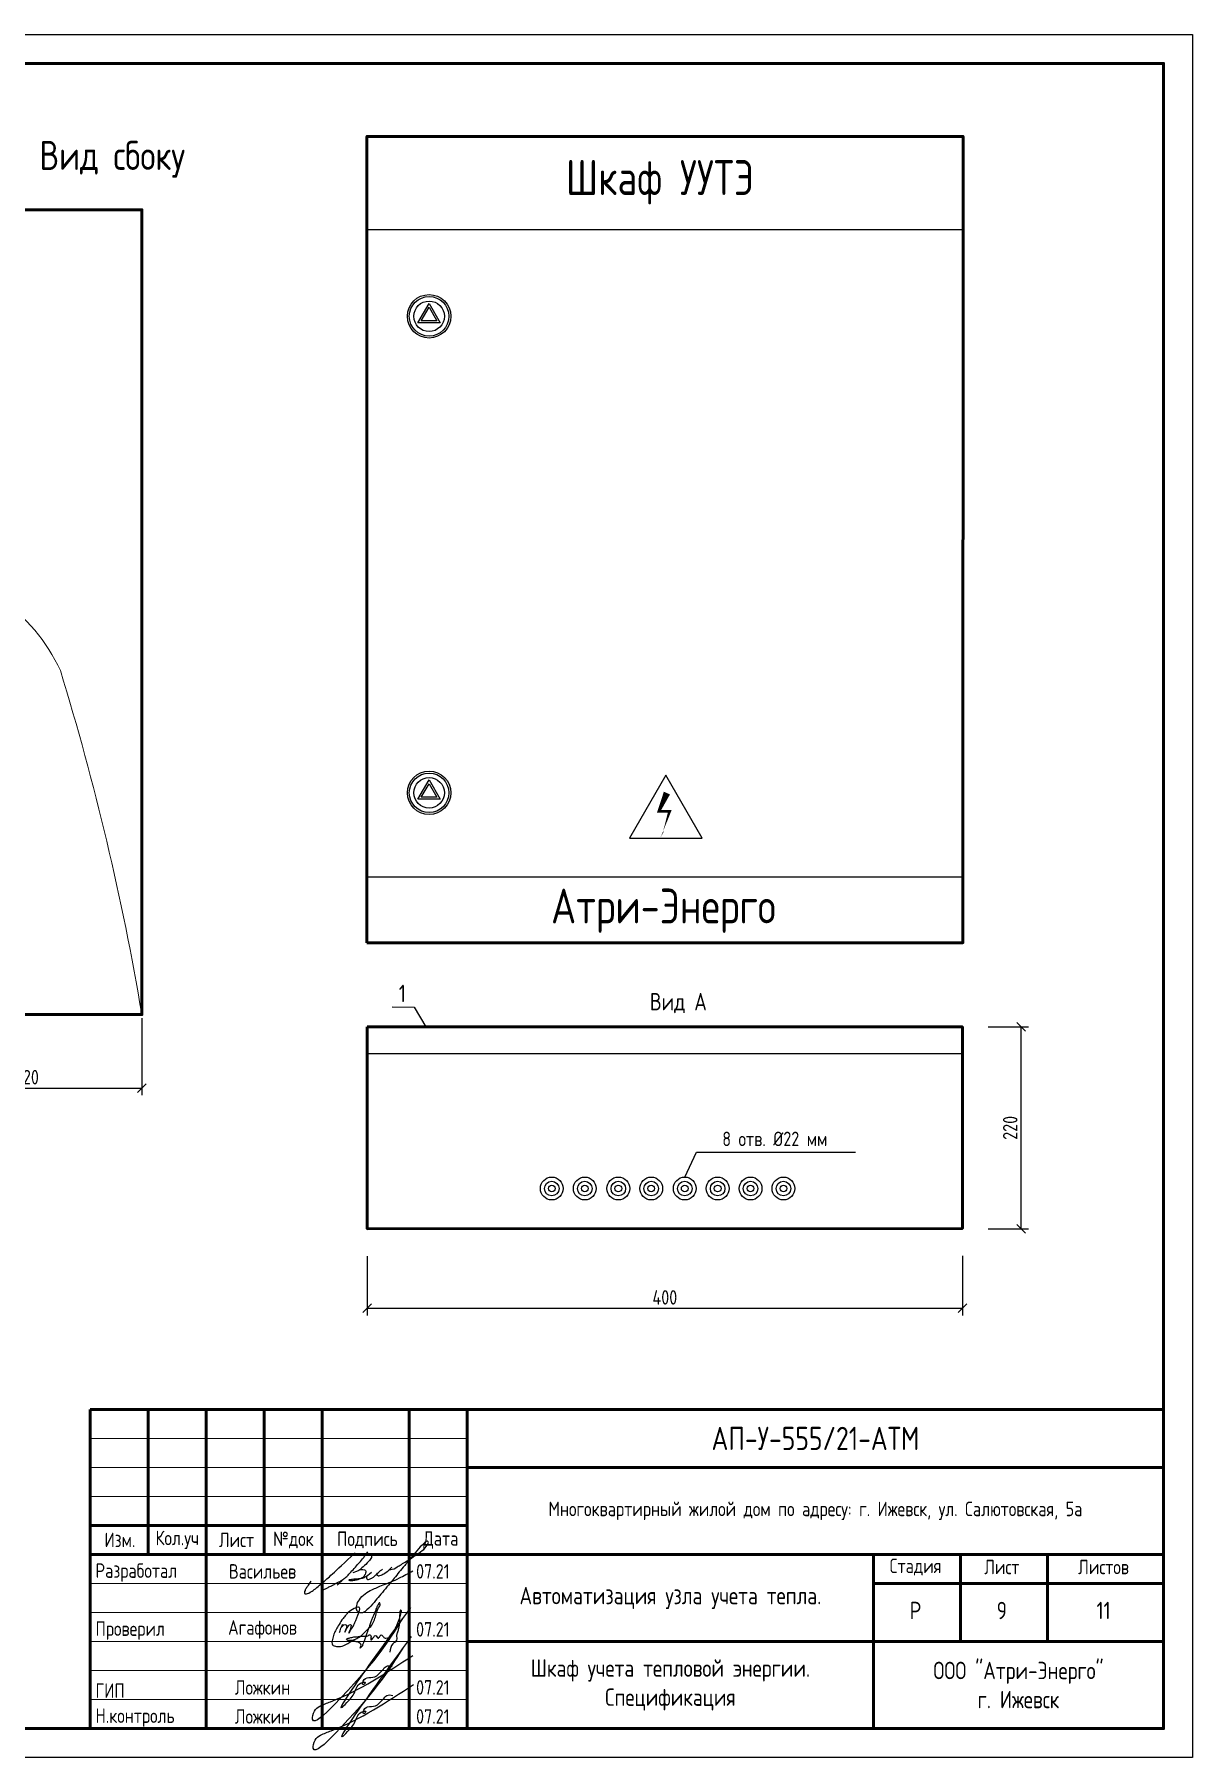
# Model space of a CAD drawing. Header units: millimetres. Extents: x -24312 to 142424, y -11214 to -5274.
# Drawn here: x 133419 to 137411, y -11214 to -5275 of the extents above; entities that cross this region are included whole.
import ezdxf
from ezdxf.enums import TextEntityAlignment as Align

# ---------------------------------------------------------------- set-up
doc = ezdxf.new("R2010")
doc.units = ezdxf.units.MM
doc.linetypes.add('K5LT_BASIC', pattern=[0])
doc.layers.get('0').update_dxf_attribs({"color": 250})
doc.layers.add('0_Ном._пера__1', color=7, linetype='Continuous', lineweight=5)
doc.layers.add('0_Ном._пера__4', color=7, linetype='Continuous', lineweight=50)
doc.styles.add('ГОСТ 2.304', font='')
doc.styles.add('ГостА', font='', dxfattribs={"height": 50})
doc.styles.add('РАЗМЕР', font='simplex.shx', dxfattribs={"width": 0.8, "height": 45})
doc.styles.get('ГОСТ 2.304').set_extended_font_data('GOST 2.304 type A')
doc.styles.get('ГостА').set_extended_font_data('GOST type A')
doc.dimstyles.new('1х20', dxfattribs={"dimscale": 20, "dimtxt": 45, "dimasz": 1.5, "dimexe": 1.25, "dimexo": 0.625, "dimtad": 1, "dimdec": 0, "dimrnd": 5, "dimtxsty": 'РАЗМЕР', "dimblk": 'OBLIQUE', "dimcen": 1.5, "dimclrd": 256, "dimclre": 256, "dimclrt": 256, "dimadec": 0, "dimazin": 0, "dimtfac": 1, "dimtdec": 0, "dimtmove": 0, "dimatfit": 3, "dimfxl": 1.25, "dimlwd": -1, "dimarcsym": 0})

# ---------------------------------------------------------------- blocks, each defined once
blk = doc.blocks.new('A$C4EB2491E')
at = {"ltscale": 0.3}
for points, degree in [([(361.5, 183.4), (381.3, 185), (389.7, 193.7), (434.5, 217.9), (480.1, 249.9), (509.4, 268.7), (528.9, 296), (527, 304.4), (518, 306.4), (483.9, 271.2), (458.1, 240.3), (424.4, 199.1), (403.8, 174.8), (381.3, 144.9), (364.7, 126.9), (338.2, 94), (313.1, 65.6), (291.8, 38.8), (256.2, 0.2), (235.9, -2), (219.5, 9.4), (221, 31.2), (230.9, 55.2), (258.2, 82.9), (287.4, 99), (310.2, 107.5), (332.2, 118.7), (371.4, 132), (398.9, 145.6), (441, 167.4), (461.8, 179)], 3), ([(27.1, 135.1), (9.8, 108.2), (0.4, 94), (-1.3, 80.9), (6.8, 79.5), (27.9, 87.6), (74.6, 124.3), (122.7, 168.5), (215.6, 255.7)], 3), ([(74.6, 124.3), (72.2, 108.6), (72.4, 98.1), (76.1, 96.1), (89.5, 102), (100.2, 108.1), (115.8, 115.4), (130.9, 123.4), (140.4, 128.8), (153.1, 134.6), (165.8, 143.2), (180.7, 154.9), (191.4, 166.4), (212.4, 189.3), (230.2, 210.9), (245.8, 226.5), (261.4, 248.7), (269.4, 259.9)], 3), ([(258.3, 244.4), (279.4, 253.3), (286.7, 246.5), (285.7, 236.5), (284.3, 234.1), (269.6, 212.7), (240.6, 188), (237.7, 184.6), (233.8, 180.9), (205.5, 169.7)], 3), ([(237.7, 184.6), (256.2, 184.1), (261.1, 181.2), (262.3, 174.3), (259.1, 163.6), (248.7, 149.5), (235.5, 142.7), (206.2, 136.1), (192.6, 134.9), (187.2, 140), (194.5, 142.7), (205.3, 144.1), (214.3, 144.4), (231.4, 145.4), (245.7, 147.3), (260.4, 151), (285.7, 173.4)], 3), ([(264.3, 156.1), (261.1, 142.7), (272.8, 141.2), (287.4, 146.8), (295, 153.4), (312, 169), (324, 179.9), (332.5, 185.3), (332.6, 185.6)], 3), ([(307.2, 164.5), (310.6, 157.3), (316, 157.3), (325.7, 160.2), (340.4, 167.6), (357.9, 178.5), (371.6, 193.9)], 3), ([(165.8, 143.2), (139.5, 117.4)], 1)]:
    blk.add_open_spline(points, degree=degree, dxfattribs=at)
blk = doc.blocks.new('A$C0EED4A08')
at = {"lineweight": -2}
blk.add_open_spline([(20.7, 61.2), (21.7, 64.7), (23.4, 71.3), (32.8, 94.2), (24.5, 74.4), (32, 84), (36.5, 87.6), (43.7, 84.6), (42.1, 76.2), (40, 71.5), (35.2, 58.6), (40.1, 68.6), (41.9, 72.9), (45.2, 77.8), (48.5, 81.4), (50.9, 86.6), (59.3, 86), (55.6, 79.5), (55.4, 74.5), (52.8, 68.5), (51.8, 64), (48, 55.7), (54.5, 70.4), (59.7, 74.5), (64.6, 83.8), (72.5, 102.5), (95.3, 150.3), (62.6, 134.7), (50, 127.5), (39.9, 115.2), (29.1, 103.7), (19.8, 87.5), (9.7, 71.6), (2.3, 55.7), (-2.1, 40.8), (-5.4, 21.3), (15, 16.1), (36.5, 18.9), (59.8, 37.2), (88.3, 47.9), (105.1, 69.4), (127.4, 87), (133.6, 115.2), (140.2, 136.7), (150.7, 149.9), (145.6, 155.7), (141.5, 147.9), (138.2, 143.1), (134.1, 133.3), (131, 120.9), (123.3, 108.6), (118.7, 94.1), (113.6, 81.6), (109.9, 69.5), (105.8, 57.7), (100.9, 47), (98.7, 35.8), (93.4, 26.3), (92.6, 18.9), (82.4, 8.9), (91.8, 24.9), (78.5, 31), (67.6, 34.1), (56.4, 38.1), (47.5, 34.5), (39.3, 42), (50, 43.8), (55.7, 45.7), (62.2, 46.5), (68.8, 48.5), (76.6, 47.1), (84, 50.5), (92.3, 49.4), (99.6, 50.2), (107.9, 48.5), (114.2, 56.5), (120.1, 50.1), (118.9, 44.9), (117.9, 33.5), (126.9, 45.4), (132.3, 54.2), (136.9, 47.7), (141.6, 41), (146.3, 48.9), (152, 56.8), (157.2, 46), (170.6, 40.8), (188.8, 54.4), (195.8, 75.5), (206.7, 97.8), (210.2, 112.3), (216.6, 130.9), (210.3, 131.2), (208.9, 126.4), (209.7, 121.1), (208.4, 112.7), (208, 103.5), (208.5, 90), (205.7, 76.5), (202.8, 62.8), (197.5, 51.3), (203, 35.6), (181.6, 25), (179.5, 9.6), (178.2, 0)], degree=3, knots=[0, 0, 0, 0, 14.167194, 26.890754, 35.314392, 41.71436, 48.403337, 54.150711, 59.523492, 69.993822, 76.883495, 83.397454, 89.57598, 94.081517, 100.137054, 104.648788, 110.534043, 115.493961, 121.373327, 126.797914, 133.938197, 137.532955, 146.786799, 157.755729, 165.260393, 175.818679, 226.056962, 240.336611, 262.561771, 272.876484, 287.353537, 309.903384, 328.55104, 344.088105, 361.577216, 378.236769, 391.917028, 414.769459, 443.718804, 478.129909, 503.813264, 524.041038, 561.991008, 582.758455, 598.428883, 599.36325, 603.50078, 615.547993, 623.086606, 633.715246, 654.209645, 665.828887, 679.140989, 694.626301, 703.84956, 716.745925, 729.559612, 738.298125, 747.961274, 755.137825, 764.222563, 777.339173, 788.965562, 801.29066, 810.743379, 816.064539, 824.798882, 830.543276, 836.595448, 843.748837, 851.271103, 859.282141, 867.178556, 875.723493, 881.563983, 891.725366, 896.369877, 902.244552, 908.638358, 920.616836, 927.949916, 933.945368, 939.689414, 948.004643, 954.238626, 963.410453, 972.22617, 996.743911, 1017.877019, 1041.418789, 1065.997666, 1077.036801, 1078.444202, 1082.718227, 1088.858229, 1095.371672, 1107.7691, 1116.500316, 1135.9592, 1148.681173, 1158.604198, 1173.41822, 1190.005644, 1217.589276, 1217.589276, 1217.589276, 1217.589276], dxfattribs=at)
blk = doc.blocks.new('A$C34D362C5')
at = {"ltscale": 10}
for points, knots in [([(217.5, 299.5), (168.8, 221.7), (108.8, 126), (-98.7, -78.1), (-88.4, -15.6), (-62.3, 2.2), (60.8, 46.3), (163.3, 113.7), (254.5, 173.8)], [0, 0, 0, 0, 378.961016, 466.592226, 495.418146, 520.544535, 560.396751, 886.010372, 886.010372, 886.010372, 886.010372]), ([(246.3, 339.2), (98.6, 135.3), (-65.7, -91.6), (58.6, 45.2), (62.1, 78.5), (95.3, 83.3), (79.2, 67.2), (82.6, 94), (103.8, 99.1), (127.8, 97.9), (139.8, 113.9), (151.4, 123.6), (161.9, 140.1), (175.7, 137.5), (182.9, 136.2)], [0, 0, 0, 0, 394.18074, 438.533546, 481.486652, 491.046134, 501.356163, 513.672121, 536.487376, 564.707433, 579.283425, 593.152603, 611.287332, 631.336975, 631.336975, 631.336975, 631.336975])]:
    blk.add_open_spline(points, degree=3, knots=knots, dxfattribs=at)
blk = doc.blocks.new('_Oblique')
at = {"color": 0, "linetype": 'ByBlock', "lineweight": -2}
blk.add_line((-0.5, -0.5), (0.5, 0.5), dxfattribs=at)
blk = doc.blocks.new('*D230')
at = {"lineweight": -2, "ltscale": 0.3, "transparency": 16777216}
for p, q in [((134566.3, -9485.2), (134566.3, -9690.3)), ((136617.9, -9484), (136617.9, -9690.3))]:
    blk.add_line(p, q, dxfattribs=at)
at = {"ltscale": 0.3, "transparency": 16777216}
blk.add_line((134566.3, -9665.3), (136617.9, -9665.3), dxfattribs=at)
at = {"layer": 'Defpoints', "color": 0, "ltscale": 0.3, "transparency": 16777216}
for p in [(134566.3, -9472.7), (136617.9, -9471.5), (136617.9, -9665.3)]:
    blk.add_point(p, dxfattribs=at)
at = {"ltscale": 0.3, "transparency": 16777216, "xscale": 30, "yscale": 30, "zscale": 30, "rotation": 180}
blk.add_blockref('_Oblique', (134566.3, -9665.3), dxfattribs=at)
at = {"ltscale": 0.3, "transparency": 16777216, "xscale": 30, "yscale": 30, "zscale": 30}
blk.add_blockref('_Oblique', (136617.9, -9665.3), dxfattribs=at)
at = {"ltscale": 0.3, "transparency": 16777216, "insert": (135592.1, -9627.8), "char_height": 50, "attachment_point": 5, "style": 'ГостА'}
blk.add_mtext('400', dxfattribs=at)
blk = doc.blocks.new('*D231')
at = {"lineweight": -2, "ltscale": 0.3, "transparency": 16777216}
for p, q in [((136706.3, -8695.7), (136845.2, -8695.7)), ((136706.3, -9391.4), (136845.2, -9391.4))]:
    blk.add_line(p, q, dxfattribs=at)
at = {"ltscale": 0.3, "transparency": 16777216}
blk.add_line((136820.2, -9391.4), (136820.2, -8695.7), dxfattribs=at)
at = {"layer": 'Defpoints', "color": 0, "ltscale": 0.3, "transparency": 16777216}
for p in [(136693.8, -8695.7), (136820.2, -8695.7), (136693.8, -9391.4)]:
    blk.add_point(p, dxfattribs=at)
at = {"ltscale": 0.3, "transparency": 16777216, "xscale": 30, "yscale": 30, "zscale": 30}
for p, rotation in [((136820.2, -8695.7), 90), ((136820.2, -9391.4), 270)]:
    blk.add_blockref('_Oblique', p, dxfattribs=dict(at, rotation=rotation))
at = {"ltscale": 0.3, "transparency": 16777216, "insert": (136782.7, -9043.5), "char_height": 50, "attachment_point": 5, "rotation": 90, "style": 'ГостА'}
blk.add_mtext('220', dxfattribs=at)
blk = doc.blocks.new('*D234')
at = {"lineweight": -2, "ltscale": 0.3, "transparency": 16777216}
for p, q in [((132996.9, -8665.9), (132996.9, -8931.3)), ((133789.1, -8665.9), (133789.1, -8931.3))]:
    blk.add_line(p, q, dxfattribs=at)
at = {"ltscale": 0.3, "transparency": 16777216}
blk.add_line((132996.9, -8906.3), (133789.1, -8906.3), dxfattribs=at)
at = {"layer": 'Defpoints', "color": 0, "ltscale": 0.3, "transparency": 16777216}
for p in [(132996.9, -8653.4), (133789.1, -8653.4), (133789.1, -8906.3)]:
    blk.add_point(p, dxfattribs=at)
at = {"ltscale": 0.3, "transparency": 16777216, "xscale": 30, "yscale": 30, "zscale": 30, "rotation": 180}
blk.add_blockref('_Oblique', (132996.9, -8906.3), dxfattribs=at)
at = {"ltscale": 0.3, "transparency": 16777216, "xscale": 30, "yscale": 30, "zscale": 30}
blk.add_blockref('_Oblique', (133789.1, -8906.3), dxfattribs=at)
at = {"ltscale": 0.3, "transparency": 16777216, "insert": (133393, -8868.8), "char_height": 50, "attachment_point": 5, "style": 'ГостА'}
blk.add_mtext('220', dxfattribs=at)

msp = doc.modelspace()

# ---------------------------------------------------------------- linework, layer by layer
at = {"color": 5}
for p, q in [((134564.674, -5947.198), (136620.094, -5947.43)), ((134564.421, -8177.96), (136619.841, -8178.192))]:
    msp.add_line(p, q, dxfattribs=at)
for p, q in [((134740.65, -6268.857), (134779.322, -6201.874)), ((134752.252, -6262.159), (134779.322, -6215.271)), ((134779.322, -6201.874), (134817.995, -6268.857)), ((134779.322, -6215.271), (134806.393, -6262.159)), ((134817.995, -6268.857), (134740.65, -6268.857)), ((134806.393, -6262.159), (134752.252, -6262.159)), ((134740.65, -7911.041), (134779.322, -7844.059)), ((134752.252, -7904.343), (134779.322, -7857.455)), ((134779.322, -7844.059), (134817.995, -7911.041)), ((134779.322, -7857.455), (134806.393, -7904.343)), ((134817.995, -7911.041), (134740.65, -7911.041)), ((134806.393, -7904.343), (134752.252, -7904.343)), ((134566.258, -8786.795), (136613.794, -8786.795))]:
    msp.add_line(p, q)
at = {"color": 7, "linetype": 'Continuous'}
for p, q in [((135595.446, -7827.498), (135469.76, -8045.192)), ((135721.131, -8045.192), (135595.446, -7827.498)), ((135469.76, -8045.192), (135721.131, -8045.192))]:
    msp.add_line(p, q, dxfattribs=at)
at = {"linetype": 'Continuous', "ltscale": 0.7}
for p, q in [((134651.819, -8626.8), (134728.252, -8627.226)), ((134769.496, -8695.663), (134728.467, -8627.227))]:
    msp.add_line(p, q, dxfattribs=at)
at = {"ltscale": 0.3}
for p, q in [((135660.679, -9213.162), (135700.677, -9126.736)), ((135700.677, -9126.736), (136249.508, -9126.736))]:
    msp.add_line(p, q, dxfattribs=at)
msp.add_lwpolyline([(129012.232, -5275.166), (137411.151, -5275.166), (137411.151, -11213.68), (129012.232, -11213.68)], close=True)
at = {"lineweight": 50}
msp.add_lwpolyline([(129412.232, -5375.166), (137311.151, -5375.166), (137311.151, -11113.68), (129412.232, -11113.68)], close=True, dxfattribs=at)
at = {"linetype": 'K5LT_BASIC', "lineweight": 53}
msp.add_lwpolyline([(134564.396, -8405.369), (134564.71, -5626.401), (136620.13, -5626.634), (136619.816, -8405.602), (134564.396, -8405.369)], dxfattribs=at)
for points in [[(132996.859, -5879.391), (133789.145, -5879.391), (133789.145, -8653.395), (132996.859, -8653.395)], [(134566.258, -8695.663), (136617.888, -8695.663), (136617.92, -9390.182), (134566.258, -9391.356)]]:
    msp.add_lwpolyline(points, close=True, dxfattribs=at)
msp.add_lwpolyline([(135587.197, -8025.309, 0, 19.2, 0), (135595.169, -7993.451, 3.84, 9.6, 0), (135608.456, -7952.965, 9.6, 9.6, 0), (135571.253, -7952.965, 9.6, 23.04, 0), (135599.155, -7889.7, 23.04, 23.04, 0)], format="xyseb")
for centre, radius in [((134779.322, -6246.53), 74.889), ((134779.322, -6246.53), 68.191), ((134779.322, -6246.53), 52.561), ((134779.322, -7888.714), 74.889), ((134779.322, -7888.714), 68.191), ((134779.322, -7888.714), 52.561), ((135202.26, -9252.541), 39.379), ((135202.26, -9252.541), 25.157), ((135202.26, -9252.541), 11.598), ((135316.104, -9252.541), 39.379), ((135316.104, -9252.541), 25.157), ((135316.104, -9252.541), 11.598), ((135431.679, -9252.541), 39.379), ((135431.679, -9252.541), 25.157), ((135431.679, -9252.541), 11.598), ((135545.103, -9252.541), 39.379), ((135545.103, -9252.541), 25.157), ((135545.103, -9252.541), 11.598), ((135660.679, -9252.541), 39.379), ((135660.679, -9252.541), 25.157), ((135660.679, -9252.541), 11.598), ((135774.103, -9252.541), 39.379), ((135774.103, -9252.541), 25.157), ((135774.103, -9252.541), 11.598), ((135887.527, -9252.541), 39.379), ((135887.527, -9252.541), 25.157), ((135887.527, -9252.541), 11.598), ((136000.951, -9252.541), 39.379), ((136000.951, -9252.541), 25.157), ((136000.951, -9252.541), 11.598)]:
    msp.add_circle(centre, radius)
at = {"lineweight": 5, "ltscale": 10}
for centre, radius, start, end in [((132951.246, -7723.074), 612.821, 24.6706351, 85.7240995), ((124609.516, -10201.89), 9309.319, 9.5749799, 17.0825695)]:
    msp.add_arc(centre, radius, start, end, dxfattribs=at)
at = {"layer": '0_Ном._пера__1', "color": 7, "linetype": 'Continuous', "lineweight": 20}
for p, q in [((133611.151, -10113.68), (134911.151, -10113.68)), ((133611.151, -10213.68), (134911.151, -10213.68)), ((133611.151, -10313.68), (134911.151, -10313.68)), ((133611.151, -10613.68), (134911.151, -10613.68)), ((133611.151, -10713.68), (134911.151, -10713.68)), ((133611.151, -10813.68), (134911.151, -10813.68)), ((133611.151, -10913.68), (134911.151, -10913.68)), ((133611.151, -11013.68), (134911.151, -11013.68))]:
    msp.add_line(p, q, dxfattribs=at)
at = {"layer": '0_Ном._пера__4', "color": 7, "linetype": 'Continuous', "lineweight": 50}
for p, q in [((133611.151, -10013.68), (137311.151, -10013.68)), ((133611.151, -11113.68), (133611.151, -10013.68)), ((133811.151, -10013.68), (133811.151, -10513.68)), ((134011.151, -10013.68), (134011.151, -11113.68)), ((134211.151, -10013.68), (134211.151, -10513.68)), ((134411.151, -10013.68), (134411.151, -11113.68)), ((134711.151, -10013.68), (134711.151, -11113.68)), ((134911.151, -10013.68), (134911.151, -11113.68)), ((137311.151, -10013.68), (137311.151, -11113.68)), ((134911.151, -10213.68), (137311.151, -10213.68)), ((133611.151, -10413.68), (134911.151, -10413.68)), ((133611.151, -10513.68), (137311.151, -10513.68)), ((136311.151, -10513.68), (136311.151, -11113.68)), ((136611.151, -10513.68), (136611.151, -10813.68)), ((136911.151, -10513.68), (136911.151, -10813.68)), ((136311.151, -10613.68), (137311.151, -10613.68)), ((134911.151, -10813.68), (137311.151, -10813.68)), ((133611.151, -11113.68), (137311.151, -11113.68)), ((137311.151, -11113.68), (133611.151, -11113.68))]:
    msp.add_line(p, q, dxfattribs=at)

# ---------------------------------------------------------------- block references
at = {"ltscale": 0.3, "xscale": 0.81, "yscale": 0.81, "zscale": 0.81}
msp.add_blockref('A$C4EB2491E', (134349.633, -10714.963), dxfattribs=at)
at = {"ltscale": 10, "xscale": 1.099999999999999, "yscale": 1.099999999999999, "zscale": 1.099999999999999}
msp.add_blockref('A$C0EED4A08', (134448.14, -10850.248), dxfattribs=at)
at = {"ltscale": 10}
for p in [(134468.875, -11035.672), (134471.025, -11135.672)]:
    msp.add_blockref('A$C34D362C5', p, dxfattribs=at)

# ---------------------------------------------------------------- texts
at = {"style": 'ГОСТ 2.304'}
for s, height, p in [('Вид сбоку', 100, (133436.064, -5742.008)), ('Вид А', 60, (135540.224, -8638.72))]:
    msp.add_text(s, height=height, dxfattribs=at).set_placement(p)
at = {"linetype": 'Continuous', "style": 'ГОСТ 2.304'}
for s, p in [('Шкаф УУТЭ', (135250.711, -5828.337)), ('Атри-Энерго', (135199.681, -8338.957))]:
    msp.add_text(s, height=120, dxfattribs=at).set_placement(p)
at = {"style": 'ГОСТ 2.304'}
msp.add_text('1', height=60, dxfattribs=at).set_placement((134687.138, -8580.263), align=Align.MIDDLE_CENTER)
at = {"lineweight": 18, "style": 'ГОСТ 2.304'}
msp.add_text('8 отв. %%C22 мм', height=50, dxfattribs=at).set_placement((135971.075, -9081.61), align=Align.MIDDLE_CENTER)
at = {"style": 'ГОСТ 2.304'}
for s, height, p in [('АП-У-555/21-АТМ', 80, (136111.151, -10113.68)), ('Изм.', 50, (133713.58, -10463.627)), ('Кол.уч', 50, (133911.151, -10463.68)), ('Лист', 50, (134115.411, -10463.627)), ('№док', 50, (134311.42, -10463.627)), ('Подпись', 50, (134566.686, -10463.627)), ('Дата', 50, (134819.674, -10463.627)), ('Стадия', 50, (136456.121, -10556.954)), ('Лист', 50, (136753.69, -10556.954)), ('Листов', 50, (137104.396, -10556.954)), ('Р', 60, (136456.121, -10706.954)), ('9', 60, (136753.69, -10706.954)), ('11', 60, (137104.396, -10706.954))]:
    msp.add_text(s, height=height, dxfattribs=at).set_placement(p, align=Align.MIDDLE)
at = {"insert": (136111.151, -10363.68), "char_height": 50, "width": 2400, "attachment_point": 5, "line_spacing_factor": 0.9, "style": 'ГОСТ 2.304'}
msp.add_mtext('\\pxqc;{\\C0;Многоквартирный жилой дом по адресу: г. Ижевск, ул. Салютовская, 5а}', dxfattribs=at)
at = {"char_height": 50, "style": 'ГОСТ 2.304'}
for s, insert, attachment_point in [('\\A1;Разработал', (133629.262, -10608.042), 7), ('\\A1;Васильев', (134205.177, -10572.006), 5), ('\\A1;07.21', (134734.44, -10597.006), 7), ('\\A1;Проверил', (133629.262, -10808.042), 7), ('\\A1;Агафонов', (134205.177, -10772.006), 5), ('\\A1;07.21', (134734.44, -10797.006), 7), ('\\A1;ГИП', (133629.262, -11008.042), 7), ('\\A1;Ложкин', (134205.177, -10972.006), 5), ('\\A1;07.21', (134734.44, -10997.006), 7), ('\\A1;Н.контроль', (133629.262, -11108.042), 7), ('\\A1;Ложкин', (134205.177, -11072.006), 5), ('\\A1;07.21', (134734.44, -11097.006), 7)]:
    msp.add_mtext(s, dxfattribs=dict(at, insert=insert, attachment_point=attachment_point))
at = {"char_height": 60, "attachment_point": 5, "style": 'ГОСТ 2.304'}
for s, insert, width in [('\\pxsm1;Автоматизация узла учета тепла.', (135611.151, -10663.68), 1400), ('{\\C7;Шкаф учета тепловой энергии.\\P}Спецификация', (135611.151, -10963.68), 1400), ('\\pxsm1;ООО "Атри-Энерго"\\Pг. Ижевск', (136811.151, -10963.68), 1000)]:
    msp.add_mtext(s, dxfattribs=dict(at, insert=insert, width=width))

# ---------------------------------------------------------------- dimensions: what is measured, and where the dimension line sits
at = {"ltscale": 0.3}
for base, p1, p2, text, picture, middle in [((133789.145, -8906.326), (132996.859, -8653.395), (133789.145, -8653.395), '220', '*D234', (133393.002, -8868.826)), ((136617.92, -9665.261), (134566.258, -9472.682), (136617.92, -9471.509), '400', '*D230', (135592.089, -9627.761))]:
    dim = msp.add_linear_dim(base=base, p1=p1, p2=p2, text=text, dimstyle='1х20', override={"dimtxt": 50, "dimtxsty": 'ГостА'}, dxfattribs=at)
    dim.commit()
    dim.dimension.update_dxf_attribs({"geometry": picture, "text_midpoint": middle})
dim = msp.add_linear_dim(base=(136820.239, -8695.663), p1=(136693.8, -9391.356), p2=(136693.8, -8695.663), angle=90, text='220', dimstyle='1х20', override={"dimtxt": 50, "dimtxsty": 'ГостА'}, dxfattribs=at)
dim.commit()
dim.dimension.update_dxf_attribs({"geometry": '*D231', "text_midpoint": (136820.239, -9043.509), "dimtype": 160})

doc.saveas('drawing.dxf')
